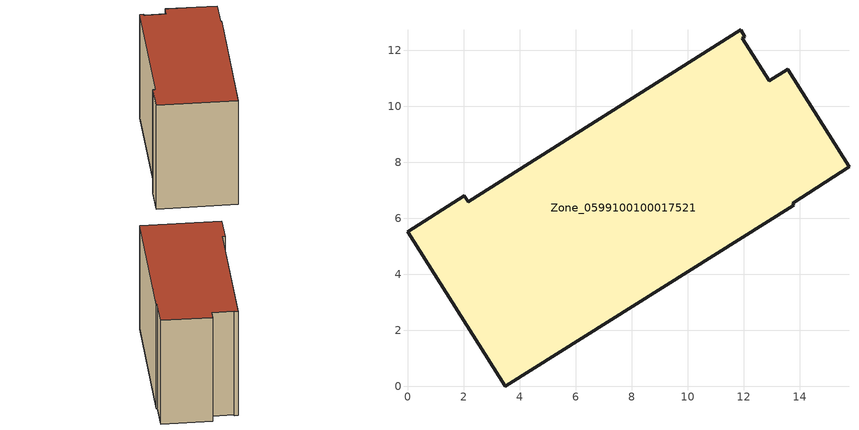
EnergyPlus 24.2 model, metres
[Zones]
Zone_0599100100017521
 floor ground (C_G): 3.48,0 0,5.52 2.03,6.8 2.16,6.59 11.89,12.74 12.05,12.49 11.95,12.43 12.92,10.91 13.57,11.32 15.76,7.83 13.75,6.55 13.79,6.47 z0
 wall outside (C_F): 15.76,7.83 13.57,11.32 12.92,10.91 11.95,12.43 12.05,12.49 11.89,12.74 2.16,6.59 2.03,6.8 0,5.52 3.48,0 13.79,6.47 13.75,6.55 15.76,7.83 z0:9.59
 roof outside (C_R): 11.89,12.74 2.16,6.59 2.03,6.8 0,5.52 3.48,0 13.79,6.47 13.75,6.55 15.76,7.83 13.57,11.32 12.92,10.91 11.95,12.43 12.05,12.49 z9.59
[BUILDING]
Pand.0599100100017521: North Axis=0; Terrain=City; Loads Convergence Tolerance Value=0.04; Temperature Convergence Tolerance Value=0.4; Solar Distribution=FullExterior; Maximum Number of Warmup Days=25; Minimum Number of Warmup Days=1
[Site:Location]
Rotterdam.The.Hague.AP_ZH_NLD Design_Conditions: Latitude=51.96; Longitude=4.45; Time Zone=1; Elevation=-4.5
[SITE:GROUNDTEMPERATURE:BUILDINGSURFACE]
18, 18, 18, 18, 18, 18, 18, 18, 18, 18, 18, 18
[MATERIAL] Thermal Absorptance=0.9; Solar Absorptance=0.7; Visible Absorptance=0.7
Name | Roughness | Thickness | Conductivity | Density | Specific Heat
G.TC.2015-2018 | MediumSmooth | 0.15 | 0.0428571 | 540 | 1210
F.TC.2015-2018 | Rough | 0.3 | 0.0666667 | 1920 | 840
R.TC.2015-2018 | MediumRough | 0.2 | 0.0333333 | 1500 | 1000
[CONSTRUCTION]
C_G: G.TC.2015-2018
C_F: F.TC.2015-2018
C_R: R.TC.2015-2018
[ZONE]
Zone_0599100100017521: Type=1; Multiplier=1; Ceiling Height=Autocalculate; Volume=Autocalculate; Floor Area=autocalculate; Part of Total Floor Area=Yes
[ZONEINFILTRATION:DESIGNFLOWRATE]
Infil_Zone_0599100100017521: Zone or ZoneList or Space or SpaceList=Zone_0599100100017521; Schedule=AlwaysOn; Design Flow Rate Calculation Method=Flow/Area; Flow Rate per Floor Area=0.0015; Constant Term Coefficient=1; Temperature Term Coefficient=0; Velocity Term Coefficient=0; Velocity Squared Term Coefficient=0
[HVACTEMPLATE:ZONE:IDEALLOADSAIRSYSTEM]
Zone_0599100100017521: Maximum Heating Supply Air Temperature=50; Minimum Cooling Supply Air Temperature=13; Maximum Heating Supply Air Humidity Ratio=0.0156; Minimum Cooling Supply Air Humidity Ratio=0.0077; Heating Limit=NoLimit; Cooling Limit=NoLimit; Dehumidification Control Type=ConstantSensibleHeatRatio; Cooling Sensible Heat Ratio=0.7; Dehumidification Setpoint=60; Humidification Control Type=None; Humidification Setpoint=30; Outdoor Air Method=None; Outdoor Air Flow Rate per Person=0.00944; Outdoor Air Flow Rate per Zone Floor Area=0; Outdoor Air Flow Rate per Zone=0; Demand Controlled Ventilation Type=None; Outdoor Air Economizer Type=NoEconomizer; Heat Recovery Type=None; Sensible Heat Recovery Effectiveness=0.7; Latent Heat Recovery Effectiveness=0.65
[ZONECONTROL:THERMOSTAT]
ThermostatControl_Zone_0599100100017521: Zone or ZoneList=Zone_0599100100017521; Control Type Schedule=DualSetpointControlType; Control 1=Thermostat_Zone_0599100100017521; Temperature Difference Between Cutout And Setpoint=0
[THERMOSTATSETPOINT:DUALSETPOINT]
Thermostat_Zone_0599100100017521: Heating Setpoint Temperature Schedule=HeatingSetpoint_Zone_0599100100017521; Cooling Setpoint Temperature Schedule=CoolingSetpoint_Zone_0599100100017521
[SCHEDULE:COMPACT]
HeatingSetpoint_Zone_0599100100017521: Through: 12/31, For: AllDays, Until: 24:00, 21
CoolingSetpoint_Zone_0599100100017521: Through: 12/31, For: AllDays, Until: 24:00, 24
DualSetpointControlType: Through: 12/31, For: AllDays, Until: 24:00, 4
AlwaysOn: Through: 12/31, For: AllDays, Until: 24:00, 1
